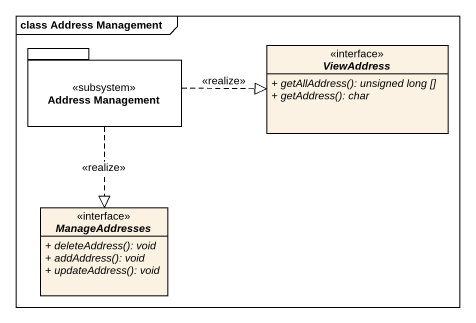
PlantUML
@startuml
mainframe class Address Management
hide circle
hide empty members
skinparam classAttributeIconSize 0
package "Address Management" as Address_Management <<subsystem>> {
}
interface ViewAddress <<interface>> {
  {abstract} + getAllAddress(): unsigned long []
  {abstract} + getAddress(): char
}
interface ManageAddresses <<interface>> {
  {abstract} + deleteAddress(): void
  {abstract} + addAddress(): void
  {abstract} + updateAddress(): void
}
Address_Management .right.|> ViewAddress : <<realize>>
Address_Management ..|> ManageAddresses : <<realize>>
@enduml
